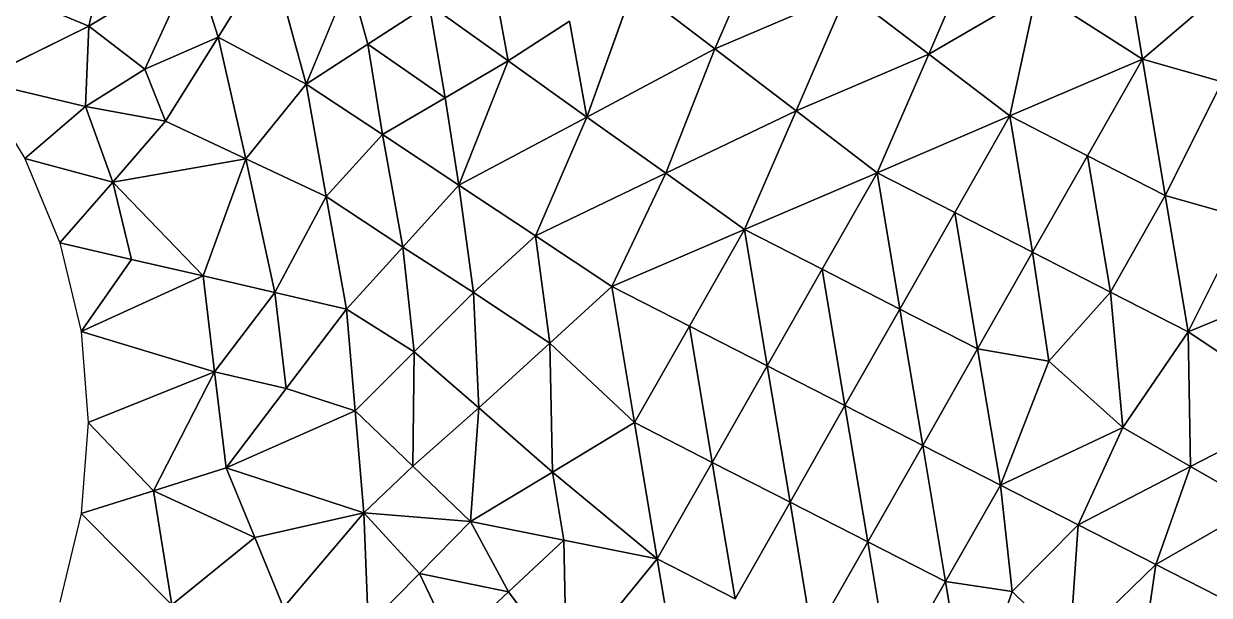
# Model space of a CAD drawing. Extents: x 100 to 350, y 100 to 150.
# Drawn here: x 308.89 to 329.27, y 122.03 to 131.86 of the extents above; entities that cross this region are included whole.
import ezdxf

# ---------------------------------------------------------------- set-up
doc = ezdxf.new("R2010")
doc.units = 0

msp = doc.modelspace()

# ---------------------------------------------------------------- linework, layer by layer
at = {"color": 1}
for p, q in [((328.125, 131.25), (327.734375, 133.59375)), ((327.734375, 133.59375), (328.125, 131.25)), ((321.655248, 133.468189), (320.770479, 131.426402)), ((320.770479, 131.426402), (321.655248, 133.468189)), ((324.44774, 131.338201), (325.332508, 133.379988)), ((325.332508, 133.379988), (324.44774, 131.338201)), ((310.007528, 131.8153), (310.306386, 133.100877)), ((310.306386, 133.100877), (310.007528, 131.8153)), ((311.822399, 132.919991), (310.007528, 131.8153)), ((310.007528, 131.8153), (311.822399, 132.919991)), ((310.969488, 131.078657), (311.822399, 132.919991)), ((311.822399, 132.919991), (310.969488, 131.078657)), ((312.230305, 131.627592), (311.822399, 132.919991)), ((311.822399, 132.919991), (312.230305, 131.627592)), ((313.133439, 133.073591), (312.230305, 131.627592)), ((312.230305, 131.627592), (313.133439, 133.073591)), ((313.133439, 133.073591), (313.744276, 130.82328)), ((313.744276, 130.82328), (313.133439, 133.073591)), ((316.919559, 132.873113), (317.216338, 131.222281)), ((317.216338, 131.222281), (316.919559, 132.873113)), ((313.744276, 130.82328), (314.497285, 132.631713)), ((314.497285, 132.631713), (313.744276, 130.82328)), ((314.497285, 132.631713), (314.802704, 131.506558)), ((314.802704, 131.506558), (314.497285, 132.631713)), ((319.374233, 132.491396), (318.571544, 130.254728)), ((318.571544, 130.254728), (319.374233, 132.491396)), ((320.770479, 131.426402), (319.374233, 132.491396)), ((319.374233, 132.491396), (320.770479, 131.426402)), ((308.47924, 132.457094), (310.007528, 131.8153)), ((310.007528, 131.8153), (308.47924, 132.457094)), ((320.770479, 131.426402), (323.051494, 132.403195)), ((323.051494, 132.403195), (320.770479, 131.426402)), ((322.166725, 130.361408), (323.051494, 132.403195)), ((323.051494, 132.403195), (322.166725, 130.361408)), ((323.051494, 132.403195), (324.44774, 131.338201)), ((324.44774, 131.338201), (323.051494, 132.403195)), ((326.303623, 132.415648), (324.44774, 131.338201)), ((324.44774, 131.338201), (326.303623, 132.415648)), ((326.303623, 132.415648), (325.843985, 130.273207)), ((325.843985, 130.273207), (326.303623, 132.415648)), ((328.125, 131.25), (326.303623, 132.415648)), ((326.303623, 132.415648), (328.125, 131.25)), ((328.125, 131.25), (329.492188, 132.421875)), ((329.492188, 132.421875), (328.125, 131.25)), ((315.861132, 132.189835), (314.802704, 131.506558)), ((314.802704, 131.506558), (315.861132, 132.189835)), ((316.13739, 130.587724), (315.861132, 132.189835)), ((315.861132, 132.189835), (317.216338, 131.222281)), ((317.216338, 131.222281), (315.861132, 132.189835)), ((315.861132, 132.189835), (316.13739, 130.587724)), ((317.216338, 131.222281), (318.274766, 131.905559)), ((318.274766, 131.905559), (317.216338, 131.222281)), ((318.274766, 131.905559), (318.571544, 130.254728)), ((318.571544, 130.254728), (318.274766, 131.905559)), ((310.007528, 131.8153), (308.09017, 130.877853)), ((308.09017, 130.877853), (310.007528, 131.8153)), ((309.953882, 130.438198), (310.007528, 131.8153)), ((310.007528, 131.8153), (309.953882, 130.438198)), ((310.007528, 131.8153), (310.969488, 131.078657)), ((310.969488, 131.078657), (310.007528, 131.8153)), ((310.969488, 131.078657), (312.230305, 131.627592)), ((312.230305, 131.627592), (310.969488, 131.078657)), ((312.230305, 131.627592), (311.327171, 130.181593)), ((311.327171, 130.181593), (312.230305, 131.627592)), ((312.709383, 129.535013), (312.230305, 131.627592)), ((312.230305, 131.627592), (313.744276, 130.82328)), ((313.744276, 130.82328), (312.230305, 131.627592)), ((312.230305, 131.627592), (312.709383, 129.535013)), ((314.802704, 131.506558), (313.744276, 130.82328)), ((313.744276, 130.82328), (314.802704, 131.506558)), ((316.13739, 130.587724), (314.802704, 131.506558)), ((314.802704, 131.506558), (315.058443, 129.953167)), ((314.802704, 131.506558), (316.13739, 130.587724)), ((315.058443, 129.953167), (314.802704, 131.506558)), ((320.770479, 131.426402), (318.571544, 130.254728)), ((318.571544, 130.254728), (320.770479, 131.426402)), ((319.92675, 129.287174), (320.770479, 131.426402)), ((320.770479, 131.426402), (319.92675, 129.287174)), ((320.770479, 131.426402), (322.166725, 130.361408)), ((322.166725, 130.361408), (320.770479, 131.426402)), ((322.166725, 130.361408), (324.44774, 131.338201)), ((324.44774, 131.338201), (322.166725, 130.361408)), ((323.562971, 129.296414), (324.44774, 131.338201)), ((324.44774, 131.338201), (323.562971, 129.296414)), ((324.44774, 131.338201), (325.843985, 130.273207)), ((325.843985, 130.273207), (324.44774, 131.338201)), ((310.969488, 131.078657), (309.953882, 130.438198)), ((309.953882, 130.438198), (310.969488, 131.078657)), ((311.327171, 130.181593), (310.969488, 131.078657)), ((310.969488, 131.078657), (311.327171, 130.181593)), ((316.13739, 130.587724), (317.216338, 131.222281)), ((317.216338, 131.222281), (316.13739, 130.587724)), ((317.216338, 131.222281), (316.372609, 129.083054)), ((316.372609, 129.083054), (317.216338, 131.222281)), ((317.216338, 131.222281), (318.571544, 130.254728)), ((318.571544, 130.254728), (317.216338, 131.222281)), ((325.843985, 130.273207), (328.125, 131.25)), ((328.125, 131.25), (325.843985, 130.273207)), ((328.125, 131.25), (327.179805, 129.589728)), ((327.179805, 129.589728), (328.125, 131.25)), ((328.515625, 128.90625), (328.125, 131.25)), ((329.492188, 130.859375), (328.125, 131.25)), ((328.125, 131.25), (328.515625, 128.90625)), ((328.125, 131.25), (329.492188, 130.859375)), ((308.09017, 130.877853), (309.953882, 130.438198)), ((309.953882, 130.438198), (308.09017, 130.877853)), ((329.492188, 130.859375), (328.515625, 128.90625)), ((328.515625, 128.90625), (329.492188, 130.859375)), ((313.744276, 130.82328), (312.709383, 129.535013)), ((312.709383, 129.535013), (313.744276, 130.82328)), ((315.058443, 129.953167), (313.744276, 130.82328)), ((313.744276, 130.82328), (314.091594, 128.888433)), ((314.091594, 128.888433), (313.744276, 130.82328)), ((313.744276, 130.82328), (315.058443, 129.953167)), ((315.058443, 129.953167), (316.13739, 130.587724)), ((316.13739, 130.587724), (315.058443, 129.953167)), ((316.372609, 129.083054), (316.13739, 130.587724)), ((316.13739, 130.587724), (316.372609, 129.083054)), ((308.910065, 129.539905), (309.953882, 130.438198)), ((309.953882, 130.438198), (308.910065, 129.539905)), ((311.327171, 130.181593), (309.953882, 130.438198)), ((309.953882, 130.438198), (310.418868, 129.135881)), ((309.953882, 130.438198), (311.327171, 130.181593)), ((310.418868, 129.135881), (309.953882, 130.438198)), ((318.571544, 130.254728), (316.372609, 129.083054)), ((316.372609, 129.083054), (318.571544, 130.254728)), ((317.686775, 128.212941), (318.571544, 130.254728)), ((318.571544, 130.254728), (317.686775, 128.212941)), ((318.571544, 130.254728), (319.92675, 129.287174)), ((319.92675, 129.287174), (318.571544, 130.254728)), ((319.92675, 129.287174), (322.166725, 130.361408)), ((322.166725, 130.361408), (319.92675, 129.287174)), ((322.166725, 130.361408), (321.281956, 128.319621)), ((321.281956, 128.319621), (322.166725, 130.361408)), ((322.166725, 130.361408), (323.562971, 129.296414)), ((323.562971, 129.296414), (322.166725, 130.361408)), ((325.843985, 130.273207), (323.562971, 129.296414)), ((323.562971, 129.296414), (325.843985, 130.273207)), ((324.898791, 128.612935), (325.843985, 130.273207)), ((325.843985, 130.273207), (324.898791, 128.612935)), ((327.179805, 129.589728), (325.843985, 130.273207)), ((325.843985, 130.273207), (326.23461, 127.929457)), ((325.843985, 130.273207), (327.179805, 129.589728)), ((326.23461, 127.929457), (325.843985, 130.273207)), ((310.418868, 129.135881), (311.327171, 130.181593)), ((311.327171, 130.181593), (310.418868, 129.135881)), ((311.327171, 130.181593), (312.709383, 129.535013)), ((312.709383, 129.535013), (311.327171, 130.181593)), ((314.091594, 128.888433), (315.058443, 129.953167)), ((315.058443, 129.953167), (314.091594, 128.888433)), ((315.058443, 129.953167), (316.372609, 129.083054)), ((315.405761, 128.01832), (315.058443, 129.953167)), ((316.372609, 129.083054), (315.058443, 129.953167)), ((315.058443, 129.953167), (315.405761, 128.01832)), ((310.418868, 129.135881), (308.910065, 129.539905)), ((308.910065, 129.539905), (310.418868, 129.135881)), ((312.709383, 129.535013), (310.418868, 129.135881)), ((310.418868, 129.135881), (312.709383, 129.535013)), ((312.709383, 129.535013), (311.974739, 127.521878)), ((311.974739, 127.521878), (312.709383, 129.535013)), ((313.206826, 127.237732), (312.709383, 129.535013)), ((312.709383, 129.535013), (314.091594, 128.888433)), ((314.091594, 128.888433), (312.709383, 129.535013)), ((312.709383, 129.535013), (313.206826, 127.237732)), ((327.179805, 129.589728), (326.23461, 127.929457)), ((326.23461, 127.929457), (327.179805, 129.589728)), ((327.57043, 127.245978), (327.179805, 129.589728)), ((327.179805, 129.589728), (328.515625, 128.90625)), ((327.179805, 129.589728), (327.57043, 127.245978)), ((328.515625, 128.90625), (327.179805, 129.589728)), ((317.686775, 128.212941), (319.92675, 129.287174)), ((319.92675, 129.287174), (317.686775, 128.212941)), ((319.92675, 129.287174), (319.000942, 127.342828)), ((319.000942, 127.342828), (319.92675, 129.287174)), ((319.92675, 129.287174), (321.281956, 128.319621)), ((321.281956, 128.319621), (319.92675, 129.287174)), ((321.281956, 128.319621), (323.562971, 129.296414)), ((323.562971, 129.296414), (321.281956, 128.319621)), ((323.562971, 129.296414), (322.617776, 127.636142)), ((322.617776, 127.636142), (323.562971, 129.296414)), ((323.562971, 129.296414), (324.898791, 128.612935)), ((323.953596, 126.952664), (323.562971, 129.296414)), ((324.898791, 128.612935), (323.562971, 129.296414)), ((323.562971, 129.296414), (323.953596, 126.952664)), ((309.510565, 128.09017), (310.418868, 129.135881)), ((310.418868, 129.135881), (309.510565, 128.09017)), ((310.418868, 129.135881), (311.974739, 127.521878)), ((311.974739, 127.521878), (310.418868, 129.135881)), ((310.418868, 129.135881), (310.742652, 127.806024)), ((310.742652, 127.806024), (310.418868, 129.135881)), ((315.405761, 128.01832), (316.372609, 129.083054)), ((316.372609, 129.083054), (315.405761, 128.01832)), ((316.372609, 129.083054), (317.686775, 128.212941)), ((317.686775, 128.212941), (316.372609, 129.083054)), ((316.372609, 129.083054), (316.621029, 127.238786)), ((316.621029, 127.238786), (316.372609, 129.083054)), ((314.091594, 128.888433), (313.206826, 127.237732)), ((313.206826, 127.237732), (314.091594, 128.888433)), ((315.405761, 128.01832), (314.091594, 128.888433)), ((314.091594, 128.888433), (314.438913, 126.953586)), ((314.438913, 126.953586), (314.091594, 128.888433)), ((314.091594, 128.888433), (315.405761, 128.01832)), ((328.515625, 128.90625), (327.57043, 127.245978)), ((327.57043, 127.245978), (328.515625, 128.90625)), ((328.90625, 126.5625), (328.515625, 128.90625)), ((329.882813, 128.515625), (328.515625, 128.90625)), ((328.515625, 128.90625), (328.90625, 126.5625)), ((328.515625, 128.90625), (329.882813, 128.515625)), ((323.953596, 126.952664), (324.898791, 128.612935)), ((324.898791, 128.612935), (323.953596, 126.952664)), ((324.898791, 128.612935), (325.289416, 126.269185)), ((326.23461, 127.929457), (324.898791, 128.612935)), ((324.898791, 128.612935), (326.23461, 127.929457)), ((325.289416, 126.269185), (324.898791, 128.612935)), ((328.90625, 126.5625), (329.882813, 128.515625)), ((329.882813, 128.515625), (328.90625, 126.5625)), ((316.621029, 127.238786), (317.686775, 128.212941)), ((317.686775, 128.212941), (316.621029, 127.238786)), ((317.686775, 128.212941), (319.000942, 127.342828)), ((317.935196, 126.368673), (317.686775, 128.212941)), ((319.000942, 127.342828), (317.686775, 128.212941)), ((317.686775, 128.212941), (317.935196, 126.368673)), ((319.000942, 127.342828), (321.281956, 128.319621)), ((321.281956, 128.319621), (319.000942, 127.342828)), ((321.281956, 128.319621), (320.336761, 126.659349)), ((320.336761, 126.659349), (321.281956, 128.319621)), ((321.672581, 125.975871), (321.281956, 128.319621)), ((322.617776, 127.636142), (321.281956, 128.319621)), ((321.281956, 128.319621), (321.672581, 125.975871)), ((321.281956, 128.319621), (322.617776, 127.636142)), ((310.742652, 127.806024), (309.510565, 128.09017)), ((309.510565, 128.09017), (310.742652, 127.806024)), ((314.438913, 126.953586), (315.405761, 128.01832)), ((315.405761, 128.01832), (314.438913, 126.953586)), ((315.405761, 128.01832), (315.604732, 126.219341)), ((316.621029, 127.238786), (315.405761, 128.01832)), ((315.604732, 126.219341), (315.405761, 128.01832)), ((315.405761, 128.01832), (316.621029, 127.238786)), ((310.742652, 127.806024), (309.876883, 126.564345)), ((309.876883, 126.564345), (310.742652, 127.806024)), ((311.974739, 127.521878), (310.742652, 127.806024)), ((310.742652, 127.806024), (311.974739, 127.521878)), ((325.289416, 126.269185), (326.23461, 127.929457)), ((326.23461, 127.929457), (325.289416, 126.269185)), ((326.23461, 127.929457), (327.57043, 127.245978)), ((327.57043, 127.245978), (326.23461, 127.929457)), ((326.23461, 127.929457), (326.512405, 126.056887)), ((326.512405, 126.056887), (326.23461, 127.929457)), ((322.617776, 127.636142), (321.672581, 125.975871)), ((321.672581, 125.975871), (322.617776, 127.636142)), ((322.617776, 127.636142), (323.008401, 125.292392)), ((323.953596, 126.952664), (322.617776, 127.636142)), ((323.008401, 125.292392), (322.617776, 127.636142)), ((322.617776, 127.636142), (323.953596, 126.952664)), ((309.876883, 126.564345), (311.974739, 127.521878)), ((311.974739, 127.521878), (309.876883, 126.564345)), ((311.974739, 127.521878), (313.206826, 127.237732)), ((312.171859, 125.872491), (311.974739, 127.521878)), ((313.206826, 127.237732), (311.974739, 127.521878)), ((311.974739, 127.521878), (312.171859, 125.872491)), ((313.206826, 127.237732), (312.171859, 125.872491)), ((312.171859, 125.872491), (313.206826, 127.237732)), ((313.206826, 127.237732), (313.403946, 125.588345)), ((314.438913, 126.953586), (313.206826, 127.237732)), ((313.206826, 127.237732), (314.438913, 126.953586)), ((313.403946, 125.588345), (313.206826, 127.237732)), ((316.621029, 127.238786), (315.604732, 126.219341)), ((315.604732, 126.219341), (316.621029, 127.238786)), ((316.714916, 125.253429), (316.621029, 127.238786)), ((317.935196, 126.368673), (316.621029, 127.238786)), ((316.621029, 127.238786), (316.714916, 125.253429)), ((316.621029, 127.238786), (317.935196, 126.368673)), ((317.935196, 126.368673), (319.000942, 127.342828)), ((319.000942, 127.342828), (317.935196, 126.368673)), ((320.336761, 126.659349), (319.000942, 127.342828)), ((319.000942, 127.342828), (319.391567, 124.999078)), ((319.000942, 127.342828), (320.336761, 126.659349)), ((319.391567, 124.999078), (319.000942, 127.342828)), ((327.57043, 127.245978), (326.512405, 126.056887)), ((326.512405, 126.056887), (327.57043, 127.245978)), ((327.78753, 124.914378), (327.57043, 127.245978)), ((328.90625, 126.5625), (327.57043, 127.245978)), ((327.57043, 127.245978), (327.78753, 124.914378)), ((327.57043, 127.245978), (328.90625, 126.5625)), ((330.230713, 127.111816), (328.90625, 126.5625)), ((328.90625, 126.5625), (330.230713, 127.111816)), ((314.438913, 126.953586), (313.403946, 125.588345)), ((313.403946, 125.588345), (314.438913, 126.953586)), ((314.588435, 125.199897), (314.438913, 126.953586)), ((314.438913, 126.953586), (315.604732, 126.219341)), ((315.604732, 126.219341), (314.438913, 126.953586)), ((314.438913, 126.953586), (314.588435, 125.199897)), ((323.008401, 125.292392), (323.953596, 126.952664)), ((323.953596, 126.952664), (323.008401, 125.292392)), ((325.289416, 126.269185), (323.953596, 126.952664)), ((323.953596, 126.952664), (324.344221, 124.608914)), ((324.344221, 124.608914), (323.953596, 126.952664)), ((323.953596, 126.952664), (325.289416, 126.269185)), ((320.336761, 126.659349), (319.391567, 124.999078)), ((319.391567, 124.999078), (320.336761, 126.659349)), ((320.727386, 124.315599), (320.336761, 126.659349)), ((320.336761, 126.659349), (321.672581, 125.975871)), ((321.672581, 125.975871), (320.336761, 126.659349)), ((320.336761, 126.659349), (320.727386, 124.315599)), ((312.171859, 125.872491), (309.876883, 126.564345)), ((309.876883, 126.564345), (312.171859, 125.872491)), ((327.78753, 124.914378), (328.90625, 126.5625)), ((328.90625, 126.5625), (327.78753, 124.914378)), ((330.883789, 125.244141), (328.90625, 126.5625)), ((328.90625, 126.5625), (328.949825, 124.243049)), ((328.90625, 126.5625), (330.883789, 125.244141)), ((328.949825, 124.243049), (328.90625, 126.5625)), ((315.604732, 126.219341), (314.588435, 125.199897)), ((314.588435, 125.199897), (315.604732, 126.219341)), ((315.604732, 126.219341), (315.578853, 124.24852)), ((315.578853, 124.24852), (315.604732, 126.219341)), ((315.604732, 126.219341), (316.714916, 125.253429)), ((316.714916, 125.253429), (315.604732, 126.219341)), ((316.714916, 125.253429), (317.935196, 126.368673)), ((317.935196, 126.368673), (316.714916, 125.253429)), ((317.980418, 124.14811), (317.935196, 126.368673)), ((317.935196, 126.368673), (317.980418, 124.14811)), ((319.391567, 124.999078), (317.935196, 126.368673)), ((317.935196, 126.368673), (319.391567, 124.999078)), ((324.344221, 124.608914), (325.289416, 126.269185)), ((325.289416, 126.269185), (324.344221, 124.608914)), ((326.512405, 126.056887), (325.289416, 126.269185)), ((325.289416, 126.269185), (325.680041, 123.925435)), ((325.289416, 126.269185), (326.512405, 126.056887)), ((325.680041, 123.925435), (325.289416, 126.269185)), ((320.727386, 124.315599), (321.672581, 125.975871)), ((321.672581, 125.975871), (320.727386, 124.315599)), ((321.672581, 125.975871), (323.008401, 125.292392)), ((323.008401, 125.292392), (321.672581, 125.975871)), ((321.672581, 125.975871), (322.063206, 123.632121)), ((322.063206, 123.632121), (321.672581, 125.975871)), ((326.512405, 126.056887), (325.680041, 123.925435)), ((325.680041, 123.925435), (326.512405, 126.056887)), ((326.512405, 126.056887), (327.78753, 124.914378)), ((327.78753, 124.914378), (326.512405, 126.056887)), ((312.171859, 125.872491), (310, 125)), ((310, 125), (312.171859, 125.872491)), ((311.122931, 123.82938), (312.171859, 125.872491)), ((312.171859, 125.872491), (311.122931, 123.82938)), ((312.171859, 125.872491), (312.368979, 124.223104)), ((313.403946, 125.588345), (312.171859, 125.872491)), ((312.171859, 125.872491), (313.403946, 125.588345)), ((312.368979, 124.223104), (312.171859, 125.872491)), ((313.403946, 125.588345), (312.368979, 124.223104)), ((312.368979, 124.223104), (313.403946, 125.588345)), ((313.403946, 125.588345), (314.588435, 125.199897)), ((314.588435, 125.199897), (313.403946, 125.588345)), ((314.588435, 125.199897), (312.368979, 124.223104)), ((312.368979, 124.223104), (314.588435, 125.199897)), ((315.578853, 124.24852), (314.588435, 125.199897)), ((314.588435, 125.199897), (314.737958, 123.446208)), ((314.737958, 123.446208), (314.588435, 125.199897)), ((314.588435, 125.199897), (315.578853, 124.24852)), ((315.578853, 124.24852), (316.714916, 125.253429)), ((316.714916, 125.253429), (315.578853, 124.24852)), ((316.714916, 125.253429), (316.56927, 123.297143)), ((316.56927, 123.297143), (316.714916, 125.253429)), ((316.714916, 125.253429), (317.980418, 124.14811)), ((317.980418, 124.14811), (316.714916, 125.253429)), ((322.063206, 123.632121), (323.008401, 125.292392)), ((323.008401, 125.292392), (322.063206, 123.632121)), ((323.008401, 125.292392), (324.344221, 124.608914)), ((323.399026, 122.948642), (323.008401, 125.292392)), ((324.344221, 124.608914), (323.008401, 125.292392)), ((323.008401, 125.292392), (323.399026, 122.948642)), ((328.949825, 124.243049), (330.883789, 125.244141)), ((330.883789, 125.244141), (328.949825, 124.243049)), ((310, 125), (311.122931, 123.82938)), ((311.122931, 123.82938), (310, 125)), ((317.980418, 124.14811), (319.391567, 124.999078)), ((319.391567, 124.999078), (317.980418, 124.14811)), ((319.391567, 124.999078), (320.727386, 124.315599)), ((320.727386, 124.315599), (319.391567, 124.999078)), ((319.391567, 124.999078), (319.782192, 122.655328)), ((319.782192, 122.655328), (319.391567, 124.999078)), ((325.680041, 123.925435), (327.78753, 124.914378)), ((327.78753, 124.914378), (325.680041, 123.925435)), ((327.01586, 123.241957), (327.78753, 124.914378)), ((327.78753, 124.914378), (327.01586, 123.241957)), ((327.78753, 124.914378), (328.949825, 124.243049)), ((328.949825, 124.243049), (327.78753, 124.914378)), ((324.344221, 124.608914), (323.399026, 122.948642)), ((323.399026, 122.948642), (324.344221, 124.608914)), ((324.734846, 122.265164), (324.344221, 124.608914)), ((325.680041, 123.925435), (324.344221, 124.608914)), ((324.344221, 124.608914), (324.734846, 122.265164)), ((324.344221, 124.608914), (325.680041, 123.925435)), ((311.122931, 123.82938), (312.368979, 124.223104)), ((312.368979, 124.223104), (311.122931, 123.82938)), ((312.368979, 124.223104), (314.737958, 123.446208)), ((312.862363, 123.022969), (312.368979, 124.223104)), ((314.737958, 123.446208), (312.368979, 124.223104)), ((312.368979, 124.223104), (312.862363, 123.022969)), ((314.737958, 123.446208), (315.578853, 124.24852)), ((315.578853, 124.24852), (314.737958, 123.446208)), ((315.578853, 124.24852), (316.56927, 123.297143)), ((316.56927, 123.297143), (315.578853, 124.24852)), ((316.56927, 123.297143), (317.980418, 124.14811)), ((317.980418, 124.14811), (316.56927, 123.297143)), ((318.175731, 122.976235), (317.980418, 124.14811)), ((317.980418, 124.14811), (319.782192, 122.655328)), ((319.782192, 122.655328), (317.980418, 124.14811)), ((317.980418, 124.14811), (318.175731, 122.976235)), ((319.782192, 122.655328), (320.727386, 124.315599)), ((320.727386, 124.315599), (319.782192, 122.655328)), ((320.727386, 124.315599), (321.118011, 121.971849)), ((322.063206, 123.632121), (320.727386, 124.315599)), ((320.727386, 124.315599), (322.063206, 123.632121)), ((321.118011, 121.971849), (320.727386, 124.315599)), ((328.949825, 124.243049), (327.01586, 123.241957)), ((327.01586, 123.241957), (328.949825, 124.243049)), ((328.35168, 122.558478), (328.949825, 124.243049)), ((328.949825, 124.243049), (328.35168, 122.558478)), ((330.112119, 123.57172), (328.949825, 124.243049)), ((328.949825, 124.243049), (330.112119, 123.57172)), ((324.734846, 122.265164), (325.680041, 123.925435)), ((325.680041, 123.925435), (324.734846, 122.265164)), ((325.680041, 123.925435), (327.01586, 123.241957)), ((325.885378, 122.095994), (325.680041, 123.925435)), ((327.01586, 123.241957), (325.680041, 123.925435)), ((325.680041, 123.925435), (325.885378, 122.095994)), ((309.876883, 123.435655), (311.122931, 123.82938)), ((311.122931, 123.82938), (309.876883, 123.435655)), ((311.433156, 121.866332), (311.122931, 123.82938)), ((312.862363, 123.022969), (311.122931, 123.82938)), ((311.122931, 123.82938), (311.433156, 121.866332)), ((311.122931, 123.82938), (312.862363, 123.022969)), ((321.118011, 121.971849), (322.063206, 123.632121)), ((322.063206, 123.632121), (321.118011, 121.971849)), ((322.453831, 121.288371), (322.063206, 123.632121)), ((322.063206, 123.632121), (323.399026, 122.948642)), ((323.399026, 122.948642), (322.063206, 123.632121)), ((322.063206, 123.632121), (322.453831, 121.288371)), ((330.112119, 123.57172), (328.35168, 122.558478)), ((328.35168, 122.558478), (330.112119, 123.57172)), ((311.433156, 121.866332), (309.876883, 123.435655)), ((309.876883, 123.435655), (311.433156, 121.866332)), ((314.737958, 123.446208), (312.862363, 123.022969)), ((312.862363, 123.022969), (314.737958, 123.446208)), ((314.737958, 123.446208), (313.355746, 121.822835)), ((313.355746, 121.822835), (314.737958, 123.446208)), ((315.690844, 122.404222), (314.737958, 123.446208)), ((314.737958, 123.446208), (314.812418, 121.511301)), ((314.812418, 121.511301), (314.737958, 123.446208)), ((314.737958, 123.446208), (316.56927, 123.297143)), ((316.56927, 123.297143), (314.737958, 123.446208)), ((314.737958, 123.446208), (315.690844, 122.404222)), ((316.56927, 123.297143), (315.690844, 122.404222)), ((315.690844, 122.404222), (316.56927, 123.297143)), ((316.56927, 123.297143), (318.175731, 122.976235)), ((318.175731, 122.976235), (316.56927, 123.297143)), ((316.56927, 123.297143), (317.222411, 122.088002)), ((317.222411, 122.088002), (316.56927, 123.297143)), ((327.01586, 123.241957), (325.885378, 122.095994)), ((325.885378, 122.095994), (327.01586, 123.241957)), ((326.87067, 121.125999), (327.01586, 123.241957)), ((327.01586, 123.241957), (326.87067, 121.125999)), ((327.01586, 123.241957), (328.35168, 122.558478)), ((328.35168, 122.558478), (327.01586, 123.241957)), ((312.862363, 123.022969), (311.433156, 121.866332)), ((311.433156, 121.866332), (312.862363, 123.022969)), ((313.355746, 121.822835), (312.862363, 123.022969)), ((312.862363, 123.022969), (313.355746, 121.822835)), ((318.175731, 122.976235), (317.222411, 122.088002)), ((317.222411, 122.088002), (318.175731, 122.976235)), ((318.220953, 120.755673), (318.175731, 122.976235)), ((318.175731, 122.976235), (319.782192, 122.655328)), ((318.175731, 122.976235), (318.220953, 120.755673)), ((319.782192, 122.655328), (318.175731, 122.976235)), ((323.399026, 122.948642), (322.453831, 121.288371)), ((322.453831, 121.288371), (323.399026, 122.948642)), ((323.789651, 120.604892), (323.399026, 122.948642)), ((323.399026, 122.948642), (324.734846, 122.265164)), ((323.399026, 122.948642), (323.789651, 120.604892)), ((324.734846, 122.265164), (323.399026, 122.948642)), ((319.782192, 122.655328), (318.220953, 120.755673)), ((318.220953, 120.755673), (319.782192, 122.655328)), ((320.172817, 120.311578), (319.782192, 122.655328)), ((321.118011, 121.971849), (319.782192, 122.655328)), ((319.782192, 122.655328), (320.172817, 120.311578)), ((319.782192, 122.655328), (321.118011, 121.971849)), ((326.87067, 121.125999), (328.35168, 122.558478)), ((328.35168, 122.558478), (326.87067, 121.125999)), ((328.052515, 120.480462), (328.35168, 122.558478)), ((328.35168, 122.558478), (328.052515, 120.480462)), ((328.35168, 122.558478), (329.6875, 121.875)), ((329.6875, 121.875), (328.35168, 122.558478)), ((314.812418, 121.511301), (315.690844, 122.404222)), ((315.690844, 122.404222), (314.812418, 121.511301)), ((316.26909, 121.199768), (315.690844, 122.404222)), ((315.690844, 122.404222), (317.222411, 122.088002)), ((315.690844, 122.404222), (316.26909, 121.199768)), ((317.222411, 122.088002), (315.690844, 122.404222)), ((324.734846, 122.265164), (323.789651, 120.604892)), ((323.789651, 120.604892), (324.734846, 122.265164)), ((325.125471, 119.921414), (324.734846, 122.265164)), ((324.734846, 122.265164), (325.885378, 122.095994)), ((325.885378, 122.095994), (324.734846, 122.265164)), ((324.734846, 122.265164), (325.125471, 119.921414)), ((325.885378, 122.095994), (325.125471, 119.921414)), ((325.125471, 119.921414), (325.885378, 122.095994)), ((326.87067, 121.125999), (325.885378, 122.095994)), ((325.885378, 122.095994), (326.87067, 121.125999)), ((317.222411, 122.088002), (316.26909, 121.199768)), ((316.26909, 121.199768), (317.222411, 122.088002)), ((317.222411, 122.088002), (318.220953, 120.755673)), ((318.220953, 120.755673), (317.222411, 122.088002))]:
    msp.add_line(p, q, dxfattribs=at)
at = {"color": 7}
for p, q in [((308.09017, 130.877853), (308.910065, 129.539905)), ((308.910065, 129.539905), (309.510565, 128.09017)), ((309.510565, 128.09017), (309.876883, 126.564345)), ((309.876883, 126.564345), (310, 125)), ((310, 125), (309.876883, 123.435655)), ((309.876883, 123.435655), (309.510565, 121.90983))]:
    msp.add_line(p, q, dxfattribs=at)

doc.saveas('drawing.dxf')
